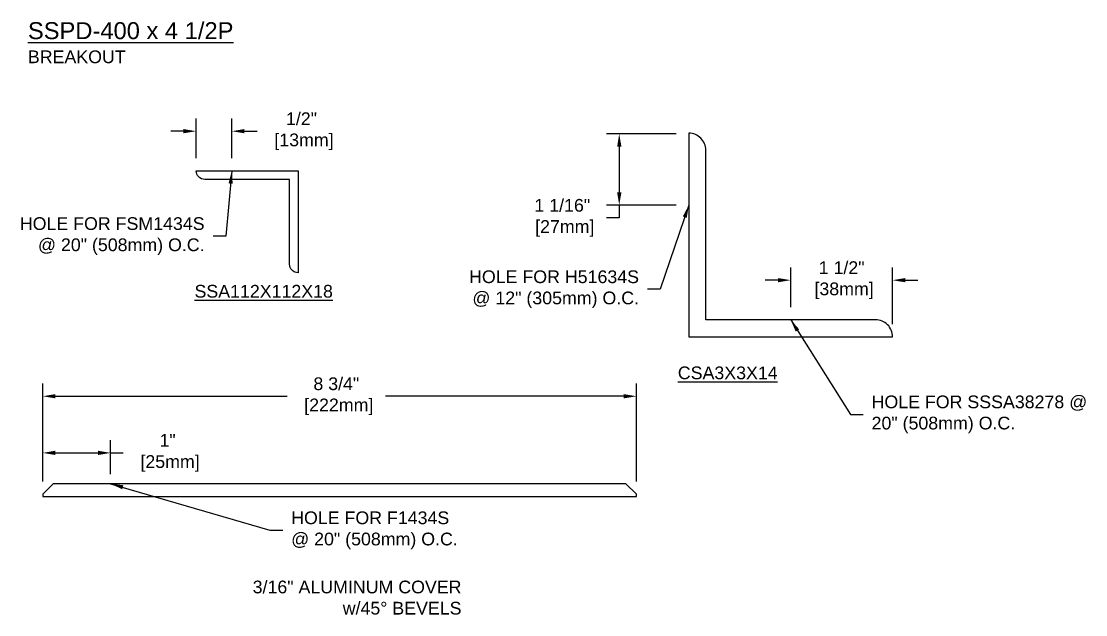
# Model space of a CAD drawing. Header units: inches. Extents: x 0.1 to 42.3, y 0.4 to 14.
# Drawn here: x 26.58 to 42.26, y 3.69 to 12.44 of the extents above; entities that cross this region are included whole.
import ezdxf

# ---------------------------------------------------------------- set-up
doc = ezdxf.new("R2010")
doc.units = ezdxf.units.IN
doc.header["$MEASUREMENT"] = 0
for name, color, linetype in [('Dimensions', 3, 'Continuous'), ('Metals', 7, 'Continuous'), ('Text', 2, 'Continuous')]:
    doc.layers.add(name, color=color, linetype=linetype)
doc.styles.add('ARIAL', font='arial.ttf')
doc.dimstyles.new('Arial', dxfattribs={"dimtxt": 0.1875, "dimasz": 0.1875, "dimexe": 0.1875, "dimexo": 0.1875, "dimgap": 0.1875, "dimtad": 0, "dimtih": 1, "dimtoh": 1, "dimdec": 4, "dimzin": 0, "dimdsep": 46, "dimlunit": 4, "dimtxsty": 'ARIAL', "dimcen": 0.1875, "dimadec": 0, "dimazin": 0, "dimtfac": 1, "dimtdec": 4, "dimtofl": 0, "dimtmove": 0, "dimatfit": 3, "dimfxl": 0, "dimfrac": 2, "dimtolj": 1, "dimtzin": 0, "dimarcsym": 0})

# ---------------------------------------------------------------- blocks, each defined once
blk = doc.blocks.new('SSA112X112X18')
blk.add_lwpolyline([(0, 0), (-1.5, 0), (-1.5, -1.5, 0.414214), (-1.375, -1.375), (-1.375, -0.125), (-0.125, -0.125, 0.414214)], format="xyb", close=True)
blk = doc.blocks.new('*D21')
at = {"layer": 'Defpoints', "color": 0}
for p in [(37.914, 8.619), (37.914, 8.035), (39.414, 7.785)]:
    blk.add_point(p, dxfattribs=at)
at = {"layer": 'Dimensions', "color": 0, "lineweight": -2}
for p, q in [((37.914, 8.223), (37.914, 8.807)), ((39.414, 7.973), (39.414, 8.807)), ((37.726, 8.619), (37.539, 8.619)), ((39.601, 8.619), (39.789, 8.619))]:
    blk.add_line(p, q, dxfattribs=at)
at = {"layer": 'Dimensions', "color": 0}
for points in [[(37.726, 8.65), (37.726, 8.588), (37.914, 8.619)], [(39.601, 8.65), (39.601, 8.588), (39.414, 8.619)]]:
    blk.add_solid(points, dxfattribs=at)
at = {"layer": 'Dimensions', "color": 0, "insert": (38.664, 8.619), "char_height": 0.1875, "attachment_point": 5, "style": 'ARIAL'}
blk.add_mtext('\\A1;1 1/2"\\P [38mm]', dxfattribs=at)
blk = doc.blocks.new('*D22')
at = {"layer": 'Defpoints', "color": 0}
for p in [(35.388, 10.775), (36.414, 10.775), (36.414, 9.726)]:
    blk.add_point(p, dxfattribs=at)
at = {"layer": 'Dimensions', "color": 0, "lineweight": -2}
for p, q in [((36.226, 10.775), (35.201, 10.775)), ((35.388, 10.588), (35.388, 9.913)), ((36.226, 9.726), (35.201, 9.726)), ((35.388, 9.726), (35.388, 9.538)), ((35.388, 9.538), (35.201, 9.538))]:
    blk.add_line(p, q, dxfattribs=at)
at = {"layer": 'Dimensions', "color": 0}
for points in [[(35.357, 10.588), (35.42, 10.588), (35.388, 10.775)], [(35.357, 9.913), (35.42, 9.913), (35.388, 9.726)]]:
    blk.add_solid(points, dxfattribs=at)
at = {"layer": 'Dimensions', "color": 0, "insert": (34.549, 9.538), "char_height": 0.1875, "attachment_point": 5, "style": 'ARIAL'}
blk.add_mtext('\\A1;1 1/16"\\P [27mm]', dxfattribs=at)
blk = doc.blocks.new('*D23')
at = {"layer": 'Defpoints', "color": 0}
for p in [(29.68, 10.815), (29.155, 10.23), (29.68, 10.23)]:
    blk.add_point(p, dxfattribs=at)
at = {"layer": 'Dimensions', "color": 0, "lineweight": -2}
for p, q in [((29.155, 10.417), (29.155, 11.003)), ((29.68, 10.417), (29.68, 11.003)), ((28.968, 10.815), (28.78, 10.815)), ((29.867, 10.815), (30.055, 10.815))]:
    blk.add_line(p, q, dxfattribs=at)
at = {"layer": 'Dimensions', "color": 0}
for points in [[(28.968, 10.847), (28.968, 10.784), (29.155, 10.815)], [(29.867, 10.847), (29.867, 10.784), (29.68, 10.815)]]:
    blk.add_solid(points, dxfattribs=at)
at = {"layer": 'Dimensions', "color": 0, "insert": (30.707, 10.815), "char_height": 0.1875, "attachment_point": 5, "style": 'ARIAL'}
blk.add_mtext('\\A1;1/2"\\P [13mm]', dxfattribs=at)
blk = doc.blocks.new('CSA3X3X14')
at = {"layer": 'Metals'}
blk.add_lwpolyline([(0.25, 2.75, 0.414214), (0, 3), (0, 0), (3, 0, 0.414214), (2.75, 0.25), (0.25, 0.25)], format="xyb", close=True, dxfattribs=at)
blk = doc.blocks.new('*D29')
at = {"layer": 'Defpoints', "color": 0}
for p in [(35.642, 6.908), (26.894, 5.463), (35.642, 5.463)]:
    blk.add_point(p, dxfattribs=at)
at = {"layer": 'Dimensions', "color": 0, "lineweight": -2}
for p, q in [((26.894, 5.65), (26.894, 7.095)), ((35.642, 5.65), (35.642, 7.095)), ((27.082, 6.908), (30.495, 6.908)), ((35.454, 6.908), (31.945, 6.908))]:
    blk.add_line(p, q, dxfattribs=at)
at = {"layer": 'Dimensions', "color": 0}
for points in [[(27.082, 6.939), (27.082, 6.877), (26.894, 6.908)], [(35.454, 6.939), (35.454, 6.877), (35.642, 6.908)]]:
    blk.add_solid(points, dxfattribs=at)
at = {"layer": 'Dimensions', "color": 0, "insert": (31.22, 6.908), "char_height": 0.1875, "attachment_point": 5, "style": 'ARIAL'}
blk.add_mtext('\\A1;8 3/4"\\P [222mm]', dxfattribs=at)
blk = doc.blocks.new('*D30')
at = {"layer": 'Defpoints', "color": 0}
for p in [(27.894, 6.073), (27.894, 5.569), (26.894, 5.463)]:
    blk.add_point(p, dxfattribs=at)
at = {"layer": 'Dimensions', "color": 0, "lineweight": -2}
for p, q in [((26.894, 5.65), (26.894, 6.261)), ((27.894, 5.757), (27.894, 6.261)), ((27.082, 6.073), (27.707, 6.073)), ((27.894, 6.073), (28.082, 6.073))]:
    blk.add_line(p, q, dxfattribs=at)
at = {"layer": 'Dimensions', "color": 0}
for points in [[(27.082, 6.105), (27.082, 6.042), (26.894, 6.073)], [(27.707, 6.105), (27.707, 6.042), (27.894, 6.073)]]:
    blk.add_solid(points, dxfattribs=at)
at = {"layer": 'Dimensions', "color": 0, "insert": (28.734, 6.073), "char_height": 0.1875, "attachment_point": 5, "style": 'ARIAL'}
blk.add_mtext('\\A1;1"\\P [25mm]', dxfattribs=at)

msp = doc.modelspace()

# ---------------------------------------------------------------- linework, layer by layer
msp.add_lwpolyline([(26.89427, 5.43157), (35.64177, 5.43157), (35.64177, 5.46282), (35.48552, 5.61907), (27.05052, 5.61907), (26.89427, 5.46282)], close=True)

# ---------------------------------------------------------------- block references
at = {"layer": 'Metals'}
msp.add_blockref('CSA3X3X14', (36.4136, 7.78545), dxfattribs=at)
at = {"layer": 'Metals', "xscale": -1}
msp.add_blockref('SSA112X112X18', (29.15533, 10.22958), dxfattribs=at)

# ---------------------------------------------------------------- texts
at = {"layer": 'Text', "style": 'ARIAL'}
for s, insert, char_height, width, attachment_point in [('{\\LSSPD-400 x 4 1/2P\\P\\H0.75x;\\lBREAKOUT}', (26.67632, 12.42235), 0.25, 4.7396332, 1), ('HOLE FOR FSM1434S \\P@ 20" (508mm) O.C.', (29.27906, 9.26868), 0.1875, 3.9506446, 6), ('HOLE FOR H51634S \\P@ 12" (305mm) O.C.', (35.67901, 8.48527), 0.1875, 4.2482114, 6), ('{\\LSSA112X112X18}', (31.16958, 8.45449), 0.1875, 2.2451472, 6), ('\\A1;{\\LCSA3X3X14}', (36.25097, 7.25133), 0.1875, 2.4899842, 4), ('HOLE FOR SSSA38278 @\\P20" (508mm) O.C.', (39.1052, 6.64066), 0.1875, 3.6647516, 4), ('HOLE FOR F1434S\\P@ 20" (508mm) O.C.', (30.55468, 4.93171), 0.1875, 3.9506446, 4), ('3/16" ALUMINUM COVER\\Pw/45%%D BEVELS', (33.06415, 3.93871), 0.1875, 3.8104847, 6)]:
    msp.add_mtext(s, dxfattribs=dict(at, insert=insert, char_height=char_height, width=width, attachment_point=attachment_point))

# ---------------------------------------------------------------- dimensions: what is measured, and where the dimension line sits
at = {"layer": 'Dimensions'}
for base, p1, p2, picture, middle in [((29.67956, 10.81544), (29.15533, 10.22958), (29.67956, 10.22958), '*D23', (30.70659, 10.81544)), ((37.9136, 8.61922), (39.4136, 7.78545), (37.9136, 8.03545), '*D21', (38.6636, 8.61922)), ((35.64177, 6.9078), (26.89427, 5.46282), (35.64177, 5.46282), '*D29', (31.21981, 6.9078)), ((27.89427, 6.07333), (26.89427, 5.46282), (27.89427, 5.56907), '*D30', (28.7338, 6.07333))]:
    dim = msp.add_linear_dim(base=base, p1=p1, p2=p2, dimstyle='Arial', override={"dimpost": '\\X'}, dxfattribs=at)
    dim.commit()
    dim.dimension.update_dxf_attribs({"geometry": picture, "text_midpoint": middle, "dimtype": 160})
dim = msp.add_linear_dim(base=(35.38829, 10.77545), p1=(36.4136, 9.72578), p2=(36.4136, 10.77545), angle=90, dimstyle='Arial', override={"dimpost": '\\X'}, dxfattribs=at)
dim.commit()
dim.dimension.update_dxf_attribs({"geometry": '*D22', "text_midpoint": (34.54877, 9.53828), "dimtype": 160})

# ---------------------------------------------------------------- leaders
at = {"layer": 'Text', "annotation_type": 0, "has_hookline": 1}
for points, hookline_direction, text_width in [([(29.67956, 10.22958), (29.59156, 9.26868), (29.40406, 9.26868)], 1, 2.68741), ([(36.4136, 9.72578), (35.99151, 8.48527), (35.80401, 8.48527)], 1, 2.46935), ([(37.9136, 8.03545), (38.7927, 6.64066), (38.9802, 6.64066)], 0, 3.14721), ([(27.89427, 5.61907), (30.24218, 4.93171), (30.42968, 4.93171)], 0, 2.41793)]:
    msp.add_leader(points, dimstyle='Arial', override={"dimgap": 0.125, "dimtad": 0}, dxfattribs=dict(at, hookline_direction=hookline_direction, text_width=text_width))

doc.saveas('drawing.dxf')
